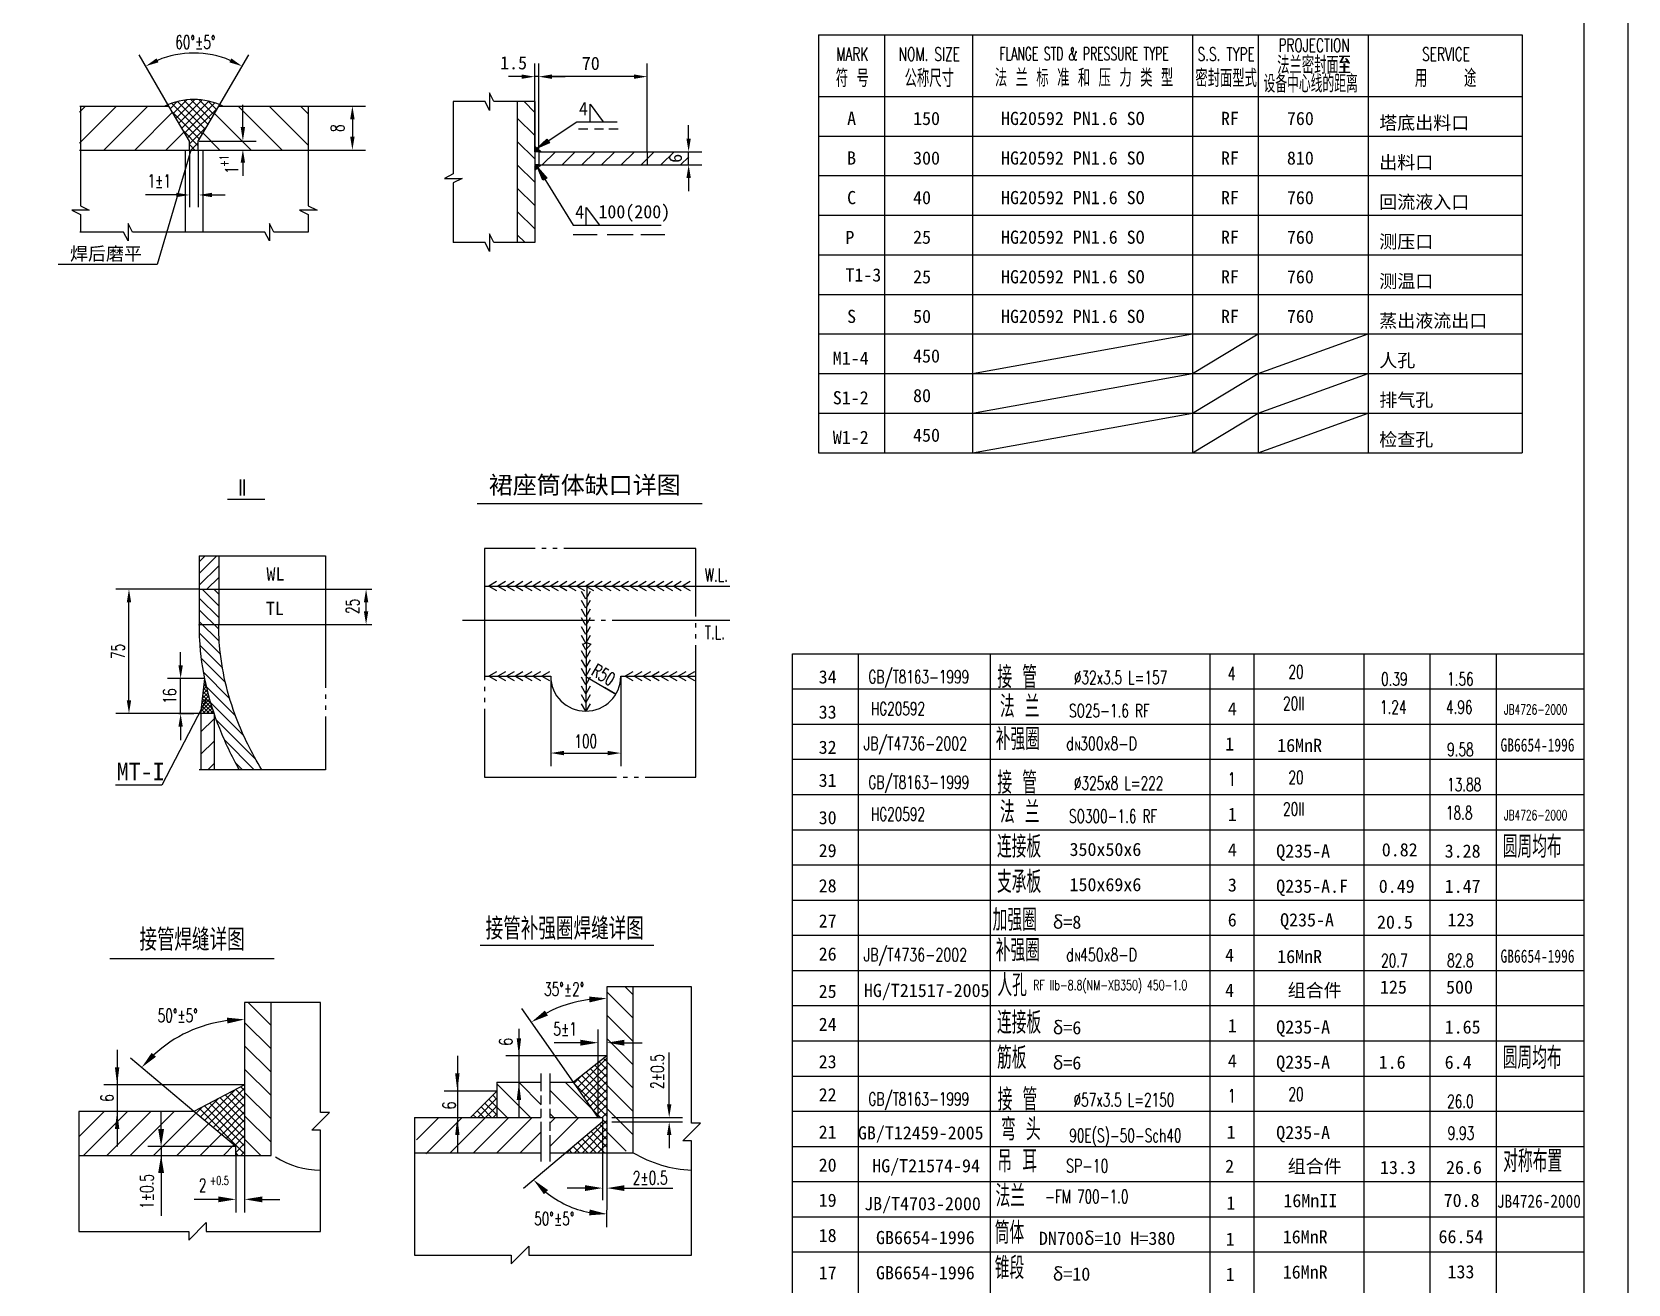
# Model space of a CAD drawing. Header units: inches. Extents: x 8 to 602, y 2 to 843.
# Drawn here: x 239.6 to 602.5, y 227.6 to 512.2 of the extents above; entities that cross this region are included whole.
import ezdxf
from ezdxf.enums import TextEntityAlignment as Align

# ---------------------------------------------------------------- set-up
doc = ezdxf.new("R2010")
doc.units = ezdxf.units.IN
doc.header["$MEASUREMENT"] = 0
doc.linetypes.add('CENTER', pattern=[34, 30, -1.5, 1, -1.5])
doc.linetypes.add('PHANTOM', pattern=[36.5, 30, -1.5, 1, -1.5, 1, -1.5])
for name, color, linetype in [('1', 7, 'Continuous'), ('2', 1, 'CENTER'), ('3', 6, 'Continuous'), ('5', 2, 'PHANTOM'), ('6', 6, 'Continuous')]:
    doc.layers.add(name, color=color, linetype=linetype)
doc.styles.add('HZ2', font='complex', dxfattribs={"width": 0.67, "height": 2})
doc.styles.add('HZ3', font='complex.shx', dxfattribs={"width": 0.67, "height": 3, "bigfont": 'hztxt.shx'})
doc.styles.add('HZ4', font='complex', dxfattribs={"width": 0.67, "height": 4, "bigfont": 'hztxt'})
doc.styles.add('HZ5', font='complex', dxfattribs={"width": 0.67, "height": 5, "bigfont": 'hztxt'})
doc.styles.add('ST3', font='SimSun.ttf', dxfattribs={"height": 3})
doc.styles.add('ST4', font='SimSun.ttf', dxfattribs={"height": 4})
doc.styles.add('SZ2', font='complex', dxfattribs={"width": 0.67, "height": 2})
doc.styles.add('SZ3', font='complex', dxfattribs={"width": 0.67, "height": 3, "bigfont": 'hztxt'})

msp = doc.modelspace()

# ---------------------------------------------------------------- hatches: boundary and pattern name
at = {"layer": '3'}
h = msp.add_hatch(dxfattribs=at)
h.set_pattern_fill('ANSI31', color=256, scale=40, angle=90, style=0)
h.set_pattern_definition([(135, (198.3793, 279.374), (-3.53553, -3.53553), [])])
h.paths.add_polyline_path([(302.379, 495.374), (282.055, 495.374), (277.379, 487.374), (277.379, 485.374), (302.379, 485.374)])
h = msp.add_hatch(dxfattribs=at)
h.set_pattern_fill('ANSI31', color=256, scale=30, angle=90, style=0)
h.set_pattern_definition([(135, (-2059.7355, -1441.1516), (-2.6516504, -2.6516504), [])])
h.paths.add_polyline_path([(349.886, 464.322), (353.886, 464.322), (353.886, 496.374), (349.886, 496.374)])
h = msp.add_hatch(dxfattribs=at)
h.set_pattern_fill('ANSI37', color=256, scale=0.1, style=0)
h.set_pattern_definition([(45, (-271.50597, -185.53535), (-0.2245064, 0.2245064), []), (135, (-271.50597, -185.53535), (-0.2245064, -0.2245064), [])])
h.paths.add_polyline_path([(353.77, 486.342), (353.886, 484.986), (354.786, 484.986), (354.786, 485.484)])
h.paths.add_polyline_path([(355.377, 484.986), (354.786, 485.484), (354.786, 484.986)])
h = msp.add_hatch(dxfattribs=at)
h.set_pattern_fill('ANSI31', color=256, style=0)
h.set_pattern_definition([(45, (-271.506, -185.5353), (-2.245064, 2.245064), [])])
h.paths.add_polyline_path([(354.786, 484.986), (354.786, 481.986), (388.886, 481.986), (388.886, 484.986)])
h = msp.add_hatch(dxfattribs=at)
h.set_pattern_fill('ANSI37', color=256, scale=0.1, style=0)
h.set_pattern_definition([(315, (-271.50597, 1152.5065), (-0.2245064, -0.2245064), []), (225, (-271.50597, 1152.5065), (-0.2245064, 0.2245064), [])])
h.paths.add_polyline_path([(353.77, 480.629), (353.886, 481.986), (354.786, 481.986), (354.786, 481.487)])
h.paths.add_polyline_path([(355.377, 481.986), (354.786, 481.487), (354.786, 481.986)])
h = msp.add_hatch(dxfattribs=at)
h.set_pattern_fill('ANSI31', color=256, scale=15, style=0)
h.set_pattern_definition([(45, (-3939.983, -2359.468), (-1.3258252, 1.3258252), [])])
h.paths.add_polyline_path([(282.015, 393.097), (277.615, 393.097), (277.615, 385.526), (282.015, 385.526)])
h = msp.add_hatch(dxfattribs=at)
h.set_pattern_fill('ANSI31', color=256, scale=15, angle=90, style=0)
h.set_pattern_definition([(135, (-3939.983, -2359.468), (-1.3258252, -1.3258252), [])])
h.paths.add_polyline_path([(277.615, 377.526), (282.015, 377.526), (282.015, 385.526), (277.615, 385.526)])
edge = h.paths.add_edge_path()
edge.add_spline(control_points=[(291.812, 344.501), (289.498, 348.309), (287.581, 352.188), (283.968, 361.618), (282.67, 367.218), (282.079, 374.402), (282.015, 375.964), (282.015, 377.526)], knot_values=[5.9881377, 5.9881377, 5.9881377, 5.9881377, 6.0939285, 6.0939285, 6.2420691, 6.2420691, 6.2831853, 6.2831853, 6.2831853, 6.2831853], degree=3, periodic=0)
edge.add_line((282.015, 377.526), (277.615, 377.526))
edge.add_spline(control_points=[(277.615, 377.526), (277.615, 376.383), (277.647, 375.24), (277.902, 370.677), (278.379, 367.263), (279.896, 360.496), (280.935, 357.142), (283.491, 350.677), (284.985, 347.563), (286.713, 344.501)], knot_values=[6.0080994, 6.0080994, 6.0080994, 6.0080994, 6.0360216, 6.0360216, 6.1196708, 6.1196708, 6.20332, 6.20332, 6.2831853, 6.2831853, 6.2831853, 6.2831853], degree=3, periodic=0)
edge.add_line((286.713, 344.501), (291.812, 344.501))
h = msp.add_hatch(dxfattribs=at)
h.set_pattern_fill('ANSI37', color=256, scale=5, style=0)
h.set_pattern_definition([(45, (113.428, 71.1854), (-0.4419417, 0.4419417), []), (135, (113.428, 71.1854), (-0.4419417, -0.4419417), [])])
edge = h.paths.add_edge_path()
edge.add_spline(control_points=[(280.994, 357.247), (280.256, 359.442), (279.636, 361.654), (279.037, 364.327), (278.942, 364.776), (278.851, 365.225)], knot_values=[6.1166064, 6.1166064, 6.1166064, 6.1166064, 6.171614, 6.171614, 6.1826841, 6.1826841, 6.1826841, 6.1826841], degree=3, periodic=0)
edge.add_line((278.851, 365.225), (277.994, 357.247))
edge.add_line((277.994, 357.247), (280.994, 357.247))
h = msp.add_hatch(dxfattribs=at)
h.set_pattern_fill('ANSI31', color=256, scale=30, angle=90, style=0)
h.set_pattern_definition([(135, (198.8684, 216.1544), (-2.65165, -2.65165), [])])
h.paths.add_polyline_path([(370.283, 257.432), (373.283, 257.432, 0.4142136), (376.283, 260.432), (376.283, 295.154), (370.283, 295.154)])
h = msp.add_hatch(dxfattribs=at)
h.set_pattern_fill('ANSI31', color=256, scale=30, angle=90, style=0)
h.set_pattern_definition([(135, (-64.3284, -543.3595), (-2.65165, -2.65165), [])])
h.paths.add_polyline_path([(293.923, 291.541), (287.923, 291.541), (287.923, 256.818), (293.923, 256.818)])
h = msp.add_hatch(dxfattribs=at)
h.set_pattern_fill('ANSI37', color=256, scale=0.4, style=0)
h.set_pattern_definition([(45, (-869.0088, 210.7405), (-0.8980256, 0.8980256), []), (135, (-869.0088, 210.7405), (-0.8980256, -0.8980256), [])])
h.paths.add_polyline_path([(287.923, 272.599), (287.78, 272.743), (276.389, 266.818), (285.923, 258.818), (285.923, 256.818), (287.923, 256.818)])

# ---------------------------------------------------------------- linework, layer by layer
at = {"color": 0}
msp.add_line((287.923, 272.599), (287.78, 272.743), dxfattribs=at)
at = {"layer": '1'}
for p, q in [((592.48, 12.012), (592.48, 833.012)), ((349.886, 496.374), (349.886, 464.322)), ((353.886, 496.374), (353.886, 464.322)), ((274.379, 485.374), (274.379, 466.697)), ((278.379, 485.374), (278.379, 466.697)), ((355.377, 484.986), (353.886, 486.244)), ((354.786, 484.986), (354.786, 481.986)), ((354.786, 484.986), (379.431, 484.986)), ((379.431, 484.986), (379.431, 481.986)), ((355.377, 481.986), (353.886, 480.727)), ((354.786, 481.986), (379.431, 481.986)), ((277.615, 393.097), (277.615, 377.526)), ((282.015, 393.097), (282.015, 377.526)), ((277.615, 385.526), (306.307, 385.526)), ((342.476, 386.254), (390.476, 386.254)), ((365.726, 386.254), (365.476, 357.801)), ((277.994, 357.247), (278.851, 365.225)), ((342.476, 365.775), (357.502, 365.775)), ((373.45, 365.775), (390.476, 365.775)), ((277.994, 357.247), (277.994, 344.629)), ((280.994, 357.247), (277.994, 357.247)), ((280.994, 357.247), (280.994, 344.629)), ((370.283, 295.154), (370.283, 257.432)), ((376.283, 257.432), (376.283, 295.154)), ((287.923, 291.541), (287.923, 256.818)), ((293.923, 256.818), (293.923, 291.541)), ((370.283, 279.432), (362.681, 273.432)), ((287.923, 272.818), (276.389, 266.818)), ((345.283, 273.432), (355.283, 273.432)), ((345.283, 273.432), (345.283, 265.432)), ((357.283, 273.432), (362.681, 273.432)), ((368.283, 265.432), (362.681, 273.432)), ((339.283, 265.432), (345.283, 271.432)), ((276.389, 266.818), (250.191, 266.818)), ((285.923, 258.818), (276.389, 266.818)), ((326.55, 265.432), (355.283, 265.432)), ((357.283, 265.432), (368.283, 265.432)), ((368.283, 265.432), (369.283, 265.432)), ((369.283, 265.432), (369.283, 264.432)), ((369.283, 264.432), (360.94, 257.432)), ((285.923, 256.818), (285.923, 258.818)), ((250.191, 256.818), (287.923, 256.818)), ((287.923, 256.818), (293.923, 256.818)), ((326.55, 257.432), (355.283, 257.432)), ((357.283, 257.432), (376.283, 257.432))]:
    msp.add_line(p, q, dxfattribs=at)
at = {"layer": '1', "color": 6}
for p, q in [((412.48, 370.857), (592.48, 370.857)), ((412.48, 362.857), (592.48, 362.857)), ((412.48, 354.857), (592.48, 354.857)), ((412.48, 346.857), (592.48, 346.857)), ((412.48, 338.857), (592.48, 338.857)), ((412.48, 330.857), (592.48, 330.857)), ((412.48, 322.857), (592.48, 322.857)), ((412.48, 314.857), (592.48, 314.857)), ((412.48, 306.857), (592.48, 306.857)), ((412.48, 298.857), (592.48, 298.857)), ((412.48, 290.857), (592.48, 290.857)), ((412.48, 282.857), (592.48, 282.857)), ((412.48, 274.857), (592.48, 274.857)), ((412.48, 266.857), (592.48, 266.857)), ((412.48, 258.857), (592.48, 258.857)), ((412.48, 250.857), (592.48, 250.857)), ((412.48, 242.857), (592.48, 242.857)), ((412.48, 234.857), (592.48, 234.857))]:
    msp.add_line(p, q, dxfattribs=at)
at = {"layer": '1'}
for points in [[(250.422, 495.374), (270.703, 495.374)], [(275.379, 485.374), (275.379, 487.374), (270.703, 495.374)], [(277.379, 485.374), (277.379, 487.374), (282.055, 495.374)], [(282.055, 495.374), (302.379, 495.374)], [(250.379, 485.374), (302.379, 485.374)]]:
    msp.add_lwpolyline(points, dxfattribs=at)
msp.add_lwpolyline([(282.957, 495.372, 0.2284344), (269.805, 495.372, 0.2284344)], format="xyb", dxfattribs=at)
for centre, radius, start, end in [((365.476, 365.775), 7.974, 180, 0), ((304.923, 271.518), 18.028, 236.30993, 270.85083), ((390.711, 281.432), 28.003, 238.98612, 267.62413)]:
    msp.add_arc(centre, radius, start, end, dxfattribs=at)
for points, knots in [([(286.713, 344.501), (284.985, 347.563), (283.491, 350.677), (280.935, 357.142), (279.896, 360.496), (278.379, 367.263), (277.902, 370.677), (277.647, 375.24), (277.615, 376.383), (277.615, 377.526)], [6.00809944, 6.00809944, 6.00809944, 6.00809944, 6.08796479, 6.08796479, 6.17161396, 6.17161396, 6.25526313, 6.25526313, 6.28318531, 6.28318531, 6.28318531, 6.28318531]), ([(291.812, 344.501), (289.498, 348.309), (287.581, 352.188), (283.968, 361.618), (282.67, 367.218), (282.079, 374.402), (282.015, 375.964), (282.015, 377.526)], [5.98813769, 5.98813769, 5.98813769, 5.98813769, 6.09392845, 6.09392845, 6.24206908, 6.24206908, 6.28318531, 6.28318531, 6.28318531, 6.28318531])]:
    msp.add_open_spline(points, degree=3, knots=knots, dxfattribs=at)
at = {"layer": '2'}
for p, q in [((277.615, 377.526), (306.307, 377.526)), ((337.476, 378.502), (398.242, 378.502))]:
    msp.add_line(p, q, dxfattribs=at)
at = {"layer": '3'}
for p, q in [((418.405, 511.556), (578.405, 511.556)), ((418.405, 511.556), (418.405, 416.556)), ((433.405, 511.556), (433.405, 416.556)), ((453.405, 511.556), (453.405, 416.556)), ((503.405, 511.556), (503.405, 416.556)), ((518.405, 511.556), (518.405, 416.556)), ((543.405, 511.556), (543.405, 416.556)), ((578.405, 511.556), (578.405, 416.556)), ((270.703, 495.374), (263.898, 507.017)), ((282.055, 495.374), (288.86, 507.017)), ((353.886, 484.986), (353.886, 505.049)), ((354.786, 484.986), (354.786, 505.049)), ((379.431, 484.986), (379.431, 505.049)), ((350.886, 502.049), (347.886, 502.049)), ((354.786, 502.049), (353.886, 502.049)), ((354.786, 502.049), (353.886, 502.049)), ((376.431, 502.049), (357.786, 502.049)), ((357.786, 502.049), (360.786, 502.049)), ((344.593, 496.374), (343.593, 498.374)), ((343.593, 498.374), (343.593, 494.374)), ((418.405, 497.556), (578.405, 497.556)), ((250.379, 486.937), (258.816, 495.374)), ((250.379, 494.008), (251.745, 495.374)), ((250.604, 495.374), (250.604, 472.687)), ((255.887, 485.374), (265.887, 495.374)), ((262.958, 485.374), (271.535, 493.951)), ((271.026, 494.823), (272.596, 496.393)), ((278.309, 488.965), (271.284, 495.99)), ((277.657, 487.849), (271.507, 493.999)), ((271.678, 493.707), (274.757, 496.787)), ((272.33, 492.591), (276.611, 496.872)), ((278.961, 490.08), (272.638, 496.404)), ((272.982, 491.475), (278.263, 496.756)), ((273.634, 490.36), (279.765, 496.491)), ((279.613, 491.196), (274.107, 496.702)), ((274.286, 489.244), (281.147, 496.105)), ((274.938, 488.128), (281.874, 495.065)), ((280.265, 492.312), (275.718, 496.859)), ((280.917, 493.427), (277.513, 496.831)), ((281.57, 494.543), (279.581, 496.532)), ((282.222, 495.659), (282.147, 495.733)), ((287.514, 490.623), (287.514, 495.623)), ((302.379, 495.374), (315.412, 495.374)), ((302.379, 495.374), (302.379, 472.687)), ((342.593, 496.374), (335.347, 496.374)), ((335.347, 496.374), (335.347, 479.93)), ((343.593, 494.374), (342.593, 496.374)), ((353.886, 496.374), (344.593, 496.374)), ((366.449, 495.769), (369.449, 491.769)), ((366.449, 491.769), (366.449, 495.769)), ((275.379, 486.802), (279.388, 490.81)), ((312.412, 492.374), (312.412, 488.374)), ((354.449, 485.769), (363.449, 491.769)), ((363.449, 491.769), (372.612, 491.769)), ((363.841, 490.222), (365.927, 490.222)), ((367.436, 490.222), (369.523, 490.222)), ((370.743, 490.222), (372.829, 490.222)), ((388.871, 487.986), (388.871, 490.986)), ((270.029, 485.374), (274.143, 489.488)), ((277.379, 486.359), (273.993, 489.745)), ((276.597, 485.374), (275.379, 486.591)), ((275.719, 485.374), (277.379, 487.034)), ((277.577, 487.389), (290.514, 487.389)), ((354.449, 485.769), (356.667, 487.85)), ((354.449, 485.769), (356.778, 487.683)), ((354.449, 485.769), (356.889, 487.517)), ((357, 487.35), (354.449, 485.769)), ((357.111, 487.184), (354.449, 485.769)), ((357.222, 487.018), (354.449, 485.769)), ((356.667, 487.85), (357.222, 487.018)), ((356.778, 487.683), (357.111, 487.184)), ((356.889, 487.517), (357, 487.35)), ((418.405, 488.556), (578.405, 488.556)), ((275.719, 485.374), (268.001, 459.31)), ((275.379, 485.374), (275.379, 472.374)), ((277.379, 485.374), (277.379, 472.374)), ((277.379, 485.266), (277.487, 485.374)), ((277.385, 484.585), (277.379, 484.591)), ((278.373, 485.365), (278.364, 485.374)), ((302.379, 485.374), (315.412, 485.374)), ((354.786, 484.986), (353.886, 484.986)), ((379.431, 484.986), (391.871, 484.986)), ((388.871, 481.986), (388.871, 484.986)), ((287.514, 482.477), (287.514, 479.477)), ((335.347, 479.93), (333.347, 478.93)), ((354.786, 481.986), (353.886, 481.986)), ((356.091, 478.695), (354.604, 481.302)), ((354.604, 481.302), (356.262, 478.8)), ((355.921, 478.59), (354.604, 481.302)), ((354.604, 481.302), (356.432, 478.905)), ((355.751, 478.485), (354.604, 481.302)), ((354.604, 481.302), (356.602, 479.009)), ((354.604, 481.302), (362.604, 468.302)), ((379.431, 481.986), (391.871, 481.986)), ((418.405, 479.556), (578.405, 479.556)), ((333.347, 478.93), (337.347, 478.93)), ((337.347, 478.93), (335.347, 477.93)), ((335.347, 477.93), (335.347, 464.322)), ((356.602, 479.009), (355.751, 478.485)), ((356.432, 478.905), (355.921, 478.59)), ((356.262, 478.8), (356.091, 478.695)), ((388.871, 478.986), (388.871, 475.986)), ((250.604, 472.687), (252.604, 471.687)), ((272.406, 475.153), (265.406, 475.153)), ((280.477, 475.153), (283.477, 475.153)), ((302.379, 472.687), (304.379, 471.687)), ((365.604, 472.302), (368.604, 468.302)), ((365.604, 468.302), (365.604, 472.302)), ((248.604, 471.687), (250.604, 470.687)), ((252.604, 471.687), (248.604, 471.687)), ((250.604, 470.687), (250.604, 466.697)), ((262.408, 466.697), (261.408, 468.697)), ((261.408, 468.697), (261.408, 464.697)), ((294.536, 466.697), (293.536, 468.697)), ((293.536, 468.697), (293.536, 464.697)), ((300.379, 471.687), (302.379, 470.687)), ((304.379, 471.687), (300.379, 471.687)), ((302.379, 470.687), (302.379, 466.697)), ((362.604, 468.302), (382.604, 468.302)), ((418.405, 470.556), (578.405, 470.556)), ((260.408, 466.697), (250.441, 466.697)), ((261.408, 464.697), (260.408, 466.697)), ((292.536, 466.697), (262.408, 466.697)), ((293.536, 464.697), (292.536, 466.697)), ((302.379, 466.697), (294.536, 466.697)), ((343.593, 466.322), (343.593, 462.322)), ((344.593, 464.322), (343.593, 466.322)), ((362.653, 466.148), (368.055, 466.148)), ((370.385, 466.148), (376.259, 466.148)), ((377.98, 466.148), (383.449, 466.148)), ((342.593, 464.322), (335.347, 464.322)), ((343.593, 462.322), (342.593, 464.322)), ((353.886, 464.322), (344.593, 464.322)), ((418.405, 461.556), (578.405, 461.556)), ((268.001, 459.31), (245.49, 459.31)), ((418.405, 452.556), (578.405, 452.556)), ((418.405, 443.556), (578.405, 443.556)), ((453.405, 434.556), (503.405, 443.556)), ((503.405, 434.556), (518.405, 443.556)), ((518.405, 434.556), (543.405, 443.556)), ((418.405, 434.556), (578.405, 434.556)), ((453.405, 425.556), (503.405, 434.556)), ((503.405, 425.556), (518.405, 434.556)), ((518.405, 425.556), (543.405, 434.556)), ((418.405, 425.556), (578.405, 425.556)), ((453.405, 416.556), (503.405, 425.556)), ((503.405, 416.556), (518.405, 425.556)), ((518.405, 416.556), (543.405, 425.556)), ((418.405, 416.556), (578.405, 416.556)), ((283.995, 406.026), (292.509, 406.026)), ((340.792, 405.001), (391.92, 405.001)), ((277.615, 385.526), (258.617, 385.526)), ((306.307, 385.526), (316.811, 385.526)), ((345.208, 387.254), (343.476, 386.254)), ((343.476, 386.254), (345.208, 385.254)), ((347.208, 387.254), (345.476, 386.254)), ((345.476, 386.254), (347.208, 385.254)), ((349.208, 387.254), (347.476, 386.254)), ((347.476, 386.254), (349.208, 385.254)), ((351.208, 387.254), (349.476, 386.254)), ((349.476, 386.254), (351.208, 385.254)), ((353.208, 387.254), (351.476, 386.254)), ((351.476, 386.254), (353.208, 385.254)), ((355.208, 387.254), (353.476, 386.254)), ((353.476, 386.254), (355.208, 385.254)), ((357.208, 387.254), (355.476, 386.254)), ((355.476, 386.254), (357.208, 385.254)), ((359.208, 387.254), (357.476, 386.254)), ((357.476, 386.254), (359.208, 385.254)), ((361.208, 387.254), (359.476, 386.254)), ((359.476, 386.254), (361.208, 385.254)), ((363.208, 387.254), (361.476, 386.254)), ((361.476, 386.254), (363.208, 385.254)), ((365.208, 387.254), (363.476, 386.254)), ((363.476, 386.254), (365.208, 385.254)), ((365.476, 383.254), (364.476, 384.986)), ((367.208, 387.254), (365.476, 386.254)), ((365.476, 386.254), (367.208, 385.254)), ((366.476, 384.986), (365.476, 383.254)), ((369.208, 387.254), (367.476, 386.254)), ((367.476, 386.254), (369.208, 385.254)), ((371.208, 387.254), (369.476, 386.254)), ((369.476, 386.254), (371.208, 385.254)), ((373.208, 387.254), (371.476, 386.254)), ((371.476, 386.254), (373.208, 385.254)), ((375.208, 387.254), (373.476, 386.254)), ((373.476, 386.254), (375.208, 385.254)), ((377.208, 387.254), (375.476, 386.254)), ((375.476, 386.254), (377.208, 385.254)), ((379.208, 387.254), (377.476, 386.254)), ((377.476, 386.254), (379.208, 385.254)), ((381.208, 387.254), (379.476, 386.254)), ((379.476, 386.254), (381.208, 385.254)), ((383.208, 387.254), (381.476, 386.254)), ((381.476, 386.254), (383.208, 385.254)), ((385.208, 387.254), (383.476, 386.254)), ((383.476, 386.254), (385.208, 385.254)), ((387.208, 387.254), (385.476, 386.254)), ((385.476, 386.254), (387.208, 385.254)), ((389.208, 387.254), (387.476, 386.254)), ((387.476, 386.254), (389.208, 385.254)), ((390.476, 386.254), (398.274, 386.254)), ((261.617, 360.247), (261.617, 382.526)), ((315.533, 380.526), (315.533, 382.526)), ((365.476, 381.254), (364.476, 382.986)), ((366.476, 382.986), (365.476, 381.254)), ((306.307, 377.526), (316.811, 377.526)), ((365.476, 379.254), (364.476, 380.986)), ((365.476, 377.254), (364.476, 378.986)), ((366.476, 380.986), (365.476, 379.254)), ((366.476, 378.986), (365.476, 377.254)), ((365.476, 375.254), (364.476, 376.986)), ((365.476, 373.254), (364.476, 374.986)), ((366.476, 376.986), (365.476, 375.254)), ((366.476, 374.986), (365.476, 373.254)), ((273.362, 368.225), (273.362, 371.225)), ((365.476, 369.775), (364.476, 371.507)), ((365.726, 373.342), (364.726, 372.986)), ((365.476, 371.775), (364.726, 373.074)), ((366.726, 373.074), (365.476, 371.775)), ((366.476, 371.507), (365.476, 369.775)), ((366.726, 372.986), (365.726, 373.342)), ((412.48, 82.857), (412.48, 370.857)), ((572.48, 370.857), (572.48, 82.857)), ((345.208, 366.775), (343.476, 365.775)), ((347.208, 366.775), (345.476, 365.775)), ((349.208, 366.775), (347.476, 365.775)), ((351.208, 366.775), (349.476, 365.775)), ((353.208, 366.775), (351.476, 365.775)), ((355.208, 366.775), (353.476, 365.775)), ((357.208, 366.775), (355.476, 365.775)), ((365.476, 367.775), (364.476, 369.507)), ((365.476, 365.775), (364.476, 367.507)), ((366.476, 369.507), (365.476, 367.775)), ((366.476, 367.507), (365.476, 365.775)), ((376.208, 366.775), (374.476, 365.775)), ((378.208, 366.775), (376.476, 365.775)), ((380.208, 366.775), (378.476, 365.775)), ((382.208, 366.775), (380.476, 365.775)), ((384.208, 366.775), (382.476, 365.775)), ((386.208, 366.775), (384.476, 365.775)), ((388.208, 366.775), (386.476, 365.775)), ((390.208, 366.775), (388.476, 365.775)), ((278.851, 365.225), (270.362, 365.225)), ((273.362, 357.247), (273.362, 365.225)), ((343.476, 365.775), (345.208, 364.775)), ((345.476, 365.775), (347.208, 364.775)), ((347.476, 365.775), (349.208, 364.775)), ((349.476, 365.775), (351.208, 364.775)), ((351.476, 365.775), (353.208, 364.775)), ((353.476, 365.775), (355.208, 364.775)), ((355.476, 365.775), (357.208, 364.775)), ((365.476, 363.775), (364.476, 365.507)), ((365.476, 361.775), (364.476, 363.507)), ((366.476, 365.507), (365.476, 363.775)), ((366.476, 363.507), (365.476, 361.775)), ((372.295, 361.642), (369.716, 363.174)), ((374.476, 365.775), (376.208, 364.775)), ((376.476, 365.775), (378.208, 364.775)), ((378.476, 365.775), (380.208, 364.775)), ((380.476, 365.775), (382.208, 364.775)), ((382.476, 365.775), (384.208, 364.775)), ((384.476, 365.775), (386.208, 364.775)), ((386.476, 365.775), (388.208, 364.775)), ((388.476, 365.775), (390.208, 364.775)), ((279.227, 360.539), (269.082, 341.015)), ((365.476, 359.775), (364.476, 361.507)), ((365.476, 357.775), (364.476, 359.507)), ((366.476, 361.507), (365.476, 359.775)), ((366.476, 359.507), (365.476, 357.775)), ((277.994, 357.247), (258.617, 357.247)), ((272.943, 357.247), (276.362, 357.247)), ((277.994, 353.084), (280.994, 356.084)), ((273.362, 354.247), (273.362, 351.247)), ((277.994, 347.993), (280.994, 350.993)), ((279.721, 344.629), (280.994, 345.902)), ((269.082, 341.015), (258.58, 341.015)), ((257.271, 301.562), (294.613, 301.562)), ((341.44, 304.58), (380.937, 304.58)), ((389.55, 295.154), (370.283, 295.154)), ((389.55, 264.154), (389.55, 295.154)), ((305.191, 291.541), (287.923, 291.541)), ((305.191, 266.541), (305.191, 291.541)), ((362.681, 273.432), (350.944, 290.194)), ((350.283, 285.551), (350.283, 265.432)), ((368.283, 265.494), (368.283, 285.432)), ((258.923, 280.818), (258.923, 258.818)), ((360.283, 282.432), (358.283, 282.432)), ((364.283, 282.432), (360.283, 282.432)), ((374.283, 282.432), (378.283, 282.432)), ((384.455, 271.432), (384.455, 280.232)), ((276.389, 266.818), (261.992, 278.899)), ((336.283, 279.432), (336.283, 257.432)), ((370.283, 279.432), (347.283, 279.432)), ((287.923, 272.818), (255.923, 272.818)), ((345.283, 271.432), (333.283, 271.432)), ((384.455, 268.432), (384.455, 271.432)), ((250.191, 266.818), (250.191, 239.541)), ((268.923, 262.818), (268.923, 266.818)), ((303.191, 262.541), (307.191, 266.541)), ((307.191, 266.541), (305.191, 266.541)), ((326.55, 265.432), (326.55, 234.154)), ((371.416, 265.432), (387.455, 265.432)), ((305.191, 262.541), (303.191, 262.541)), ((305.191, 239.541), (305.191, 262.541)), ((369.283, 264.432), (369.283, 246.663)), ((371.416, 264.432), (387.455, 264.432)), ((384.455, 261.432), (384.455, 258.432)), ((387.55, 260.154), (391.55, 264.154)), ((391.55, 264.154), (389.55, 264.154)), ((285.861, 258.818), (265.923, 258.818)), ((268.923, 258.818), (268.923, 243.109)), ((389.55, 260.154), (387.55, 260.154)), ((389.55, 234.154), (389.55, 260.154)), ((285.923, 256.818), (285.923, 243.818)), ((287.923, 256.818), (287.923, 243.818)), ((351.296, 249.339), (360.893, 257.391)), ((370.283, 257.432), (370.283, 244.432)), ((281.923, 246.818), (276.445, 246.818)), ((291.923, 246.818), (295.923, 246.818)), ((365.283, 249.376), (361.283, 249.376)), ((374.283, 249.376), (385.283, 249.376)), ((370.283, 240.486), (370.283, 244.369)), ((250.191, 239.541), (275.191, 239.541)), ((275.191, 237.541), (279.191, 241.541)), ((275.191, 239.541), (275.191, 237.541)), ((279.191, 241.541), (279.191, 239.541)), ((279.191, 239.541), (305.191, 239.541)), ((348.55, 232.154), (352.55, 236.154)), ((352.55, 236.154), (352.55, 234.154)), ((326.55, 234.154), (348.55, 234.154)), ((348.55, 234.154), (348.55, 232.154)), ((352.55, 234.154), (389.55, 234.154))]:
    msp.add_line(p, q, dxfattribs=at)
at = {"layer": '3', "color": 6}
for p, q in [((427.48, 82.857), (427.48, 370.857)), ((457.48, 82.857), (457.48, 370.857)), ((507.48, 82.857), (507.48, 370.857)), ((517.48, 82.857), (517.48, 370.857)), ((542.48, 82.857), (542.48, 370.857)), ((557.489, 89.857), (557.489, 370.857)), ((363.561, 272.175), (370.283, 278.896)), ((364.289, 271.135), (370.283, 277.128)), ((370.283, 272.82), (366.588, 276.515)), ((370.283, 274.588), (367.576, 277.295)), ((370.283, 276.355), (368.563, 278.075)), ((370.283, 278.123), (369.551, 278.854)), ((352.922, 265.432), (345.283, 273.071)), ((355.362, 268.296), (350.226, 273.432)), ((366.999, 267.265), (360.832, 273.432)), ((362.833, 273.214), (364.434, 274.815)), ((370.283, 265.749), (362.87, 273.161)), ((370.283, 267.517), (363.624, 274.176)), ((370.283, 269.284), (364.612, 274.955)), ((365.017, 270.095), (370.283, 275.361)), ((370.283, 271.052), (365.6, 275.735)), ((365.745, 269.055), (370.283, 273.593)), ((340.908, 265.432), (345.283, 269.806)), ((345.283, 266), (342.567, 268.716)), ((345.283, 267.792), (343.458, 269.616)), ((345.283, 269.538), (344.336, 270.485)), ((363.529, 265.432), (357.283, 271.678)), ((366.473, 268.016), (370.283, 271.825)), ((367.201, 266.976), (370.283, 270.057)), ((250.272, 261.076), (256.014, 266.818)), ((251.195, 256.696), (261.317, 266.818)), ((256.62, 256.818), (266.62, 266.818)), ((261.923, 256.818), (271.923, 266.818)), ((267.227, 256.818), (276.845, 266.436)), ((326.966, 260.329), (332.069, 265.432)), ((329.142, 257.201), (337.373, 265.432)), ((334.676, 257.432), (342.676, 265.432)), ((340.548, 265.432), (339.915, 266.064)), ((339.979, 257.432), (347.979, 265.432)), ((342.316, 265.432), (340.799, 266.948)), ((344.083, 265.432), (341.683, 267.832)), ((342.676, 265.432), (345.283, 268.038)), ((344.444, 265.432), (345.283, 266.27)), ((347.619, 265.432), (345.283, 267.768)), ((345.283, 257.432), (353.283, 265.432)), ((357.283, 258.825), (363.889, 265.432)), ((357.283, 264.128), (358.586, 265.432)), ((358.226, 265.432), (357.309, 266.348)), ((368.832, 265.432), (366.999, 267.265)), ((367.929, 265.936), (370.283, 268.289)), ((369.193, 265.432), (370.283, 266.522)), ((370.283, 263.981), (369.283, 264.981)), ((272.53, 256.818), (279.728, 264.016)), ((277.833, 256.818), (282.612, 261.596)), ((350.586, 257.432), (355.283, 262.128)), ((362.938, 257.432), (370.283, 264.776)), ((364.706, 257.432), (370.283, 263.008)), ((369.75, 257.432), (365.731, 261.451)), ((370.283, 258.678), (366.698, 262.263)), ((370.283, 260.446), (367.659, 263.069)), ((370.283, 262.213), (368.62, 263.876)), ((283.137, 256.818), (285.496, 259.177)), ((361.193, 257.432), (362.508, 258.747)), ((362.308, 257.432), (361.684, 258.056)), ((364.063, 257.432), (362.644, 258.851)), ((365.962, 257.432), (363.672, 259.722)), ((367.85, 257.432), (364.761, 260.52)), ((366.474, 257.432), (370.283, 261.24)), ((368.242, 257.432), (370.283, 259.472))]:
    msp.add_line(p, q, dxfattribs=at)
at = {"layer": '3'}
msp.add_lwpolyline([(8.48, 2.012), (602.48, 2.012), (602.48, 843.012), (8.48, 843.012)], close=True, dxfattribs=at)
for points in [[(350.283, 279.432, 0, 1, 0), (350.283, 283.432, 1, 1, 0)], [(258.923, 272.818, 0, 1, 0), (258.923, 276.818, 1, 1, 0)], [(336.283, 271.432, 0, 1, 0), (336.283, 275.432, 1, 1, 0)], [(350.283, 273.432, 0, 1, 0), (350.283, 269.432, 1, 1, 0)], [(258.923, 266.818, 0, 1, 0), (258.923, 262.818, 1, 1, 0)], [(336.283, 265.432, 0, 1, 0), (336.283, 261.432, 1, 1, 0)]]:
    msp.add_lwpolyline(points, format="xyseb", dxfattribs=at)
for centre, radius, start, end in [((276.379, 485.663), 21.734, 67.60988, 112.39012), ((370.283, 262.575), 29.945, 97.65924, 117.34076), ((287.923, 257.14), 30.579, 97.50011, 132.49989), ((370.283, 265.271), 21.785, 230.53502, 259.46498)]:
    msp.add_arc(centre, radius, start, end, dxfattribs=at)
for points in [[(268.322, 505.31), (267.879, 506.206), (265.412, 504.427)], [(284.88, 506.206), (284.436, 505.31), (287.346, 504.427)], [(350.886, 502.549), (350.886, 501.549), (353.886, 502.049)], [(357.786, 502.549), (357.786, 501.549), (354.786, 502.049)], [(357.786, 502.549), (357.786, 501.549), (354.786, 502.049)], [(376.431, 502.549), (376.431, 501.549), (379.431, 502.049)], [(311.912, 492.374), (312.912, 492.374), (312.412, 495.374)], [(288.014, 490.623), (287.014, 490.623), (287.514, 487.389)], [(311.912, 488.374), (312.912, 488.374), (312.412, 485.374)], [(388.371, 487.986), (389.371, 487.986), (388.871, 484.986)], [(288.014, 482.477), (287.014, 482.477), (287.514, 485.477)], [(388.371, 478.986), (389.371, 478.986), (388.871, 481.986)], [(272.406, 474.653), (272.406, 475.653), (275.406, 475.153)], [(280.477, 474.653), (280.477, 475.653), (277.477, 475.153)], [(261.117, 382.526), (262.117, 382.526), (261.617, 385.526)], [(315.033, 382.526), (316.033, 382.526), (315.533, 385.526)], [(315.033, 380.526), (316.033, 380.526), (315.533, 377.526)], [(272.862, 368.225), (273.862, 368.225), (273.362, 365.225)], [(261.117, 360.247), (262.117, 360.247), (261.617, 357.247)], [(272.862, 354.247), (273.862, 354.247), (273.362, 357.247)], [(366.336, 291.588), (366.247, 292.918), (370.283, 292.52)], [(283.976, 286.792), (283.888, 288.122), (287.923, 287.719)], [(356.875, 288.604), (356.185, 289.745), (353.107, 287.105)], [(364.283, 281.765), (364.283, 283.098), (368.283, 282.432)], [(374.283, 281.765), (374.283, 283.098), (370.283, 282.432)], [(267.746, 279.224), (266.783, 280.146), (264.498, 276.795)], [(383.955, 268.432), (384.955, 268.432), (384.455, 265.432)], [(269.59, 262.818), (268.257, 262.818), (268.923, 258.818)], [(383.955, 261.432), (384.955, 261.432), (384.455, 264.432)], [(269.59, 252.818), (268.257, 252.818), (268.923, 256.818)], [(356.905, 248.926), (355.967, 247.979), (353.594, 251.267)], [(281.923, 246.151), (281.923, 247.484), (285.923, 246.818)], [(291.923, 246.151), (291.923, 247.484), (287.923, 246.818)], [(365.283, 248.709), (365.283, 250.043), (369.283, 249.376)], [(374.283, 248.709), (374.283, 250.043), (370.283, 249.376)], [(366.361, 244.517), (366.238, 243.189), (370.283, 243.486)]]:
    msp.add_solid(points, dxfattribs=at)
at = {"layer": '5'}
for p, q in [((277.615, 393.097), (306.307, 393.097)), ((306.307, 393.097), (306.307, 344.501)), ((390.476, 394.82), (342.476, 394.82)), ((342.476, 394.82), (342.476, 342.807)), ((390.476, 342.807), (390.476, 394.82)), ((306.307, 344.501), (277.615, 344.501)), ((342.476, 342.807), (390.476, 342.807)), ((355.283, 275.432), (355.283, 271.432)), ((357.283, 275.432), (357.283, 268.432)), ((355.283, 270.432), (355.283, 268.432)), ((355.283, 267.432), (355.283, 265.432)), ((357.283, 267.432), (357.283, 265.432)), ((355.283, 264.432), (355.283, 255.432)), ((357.283, 264.432), (357.283, 262.432)), ((357.283, 261.432), (357.283, 255.432))]:
    msp.add_line(p, q, dxfattribs=at)
at = {"layer": '6'}
for p, q in [((357.502, 365.775), (357.502, 345.275)), ((365.476, 365.698), (372.318, 361.629)), ((373.45, 365.775), (373.45, 345.275)), ((360.502, 348.275), (370.45, 348.275))]:
    msp.add_line(p, q, dxfattribs=at)
for points in [[(360.502, 348.775), (360.502, 347.775), (357.502, 348.275)], [(370.45, 348.775), (370.45, 347.775), (373.45, 348.275)]]:
    msp.add_solid(points, dxfattribs=at)

# ---------------------------------------------------------------- texts
at = {"layer": '3'}
for s, height, style, width, p in [('60%%D%%p5%%d', 3, 'SZ3', 0.67, (272.142, 508.374)), ('1%%p1', 3, 'HZ3', 0.67, (265.832, 476.84)), ('II', 3.6, 'SZ3', 0.67, (286.579, 406.847)), ('GB/T8163-1999', 3, 'SZ3', 0.67, (429.751, 364.132)), ('接 管', 5, 'HZ5', 0.67, (459.063, 363.03)), ('%%C32x3.5 L=157', 3, 'SZ3', 0.67, (476.482, 363.952)), ('20', 3, 'SZ3', 0.67, (525.264, 365.253)), ('0.39', 3, 'SZ3', 0.67, (546.327, 363.608)), ('1.56', 3, 'SZ3', 0.67, (561.336, 363.608)), ('HG20592', 3, 'SZ3', 0.67, (430.311, 356.873)), ('法 兰', 5, 'HZ5', 0.67, (459.663, 356.337)), ('SO25-1.6 RF ', 3, 'SZ3', 0.67, (475.359, 356.412)), ('20II', 3, 'SZ3', 0.67, (524.025, 358.055)), ('1.24', 3, 'SZ3', 0.67, (546.062, 357.21)), ('4.96', 3, 'SZ3', 0.67, (561.071, 357.21)), ('JB4726-2000', 2.25, 'SZ3', 0.67, (574.268, 357.059)), ('N', 2, 'SZ2', 0.67, (476.701, 348.933)), ('9.58', 3, 'SZ3', 0.67, (561.336, 347.608)), ('GB6654-1996', 3, 'ST3', 0.75, (573.476, 348.613)), ('GB/T8163-1999', 3, 'SZ3', 0.67, (429.751, 340.132)), ('接 管', 5, 'HZ5', 0.67, (459.063, 339.03)), ('%%C325x8 L=222', 3, 'SZ3', 0.67, (476.482, 339.952)), ('20', 3, 'SZ3', 0.67, (525.264, 341.253)), ('13.88', 3, 'SZ3', 0.67, (561.336, 339.608)), ('法 兰', 5, 'HZ5', 0.67, (459.663, 332.337)), ('HG20592', 3, 'SZ3', 0.67, (430.311, 332.873)), ('SO300-1.6 RF ', 3, 'SZ3', 0.67, (475.359, 332.412)), ('20II', 3, 'SZ3', 0.67, (524.025, 334.055)), ('18.8', 3, 'SZ3', 0.67, (561.071, 333.21)), ('JB4726-2000', 2.25, 'SZ3', 0.67, (574.268, 333.059)), ('连接板', 5, 'HZ5', 0.67, (458.98, 324.49)), ('圆周均布', 5, 'HZ5', 0.67, (573.98, 324.49)), ('支承板', 5, 'HZ5', 0.67, (458.98, 316.49)), ('加强圈  ', 5, 'HZ5', 0.67, (457.994, 307.857)), ('N', 2, 'SZ2', 0.67, (476.701, 300.933)), ('20.7', 3, 'SZ3', 0.67, (546.327, 299.608)), ('82.8', 3, 'SZ3', 0.67, (561.336, 299.608)), ('GB6654-1996', 3, 'ST3', 0.75, (573.476, 300.613)), ('人孔', 5, 'HZ5', 0.67, (459.082, 292.991)), ('35%%d%%P2%%d', 3, 'HZ3', 0.67, (356.013, 293.11)), ('50%%d%%p5%%d', 3, 'HZ3', 0.67, (268.14, 287.098)), ('5%%P1', 3, 'HZ3', 0.67, (358.107, 284.062)), ('连接板', 5, 'HZ5', 0.67, (458.98, 284.49)), ('筋板', 5, 'HZ5', 0.67, (458.98, 276.49)), ('圆周均布', 5, 'HZ5', 0.67, (573.98, 276.49)), ('接 管', 5, 'HZ5', 0.67, (459.139, 267.03)), ('20', 3, 'SZ3', 0.67, (525.264, 269.253)), ('GB/T8163-1999', 3, 'SZ3', 0.67, (429.751, 268.132)), ('%%C57x3.5 L=2150', 3, 'SZ3', 0.67, (476.392, 267.964)), ('26.0', 3, 'SZ3', 0.67, (561.336, 267.608)), ('弯 头', 5, 'HZ5', 0.67, (459.918, 260.213)), ('90E(S)-50-Sch40', 3, 'SZ3', 0.67, (475.429, 259.857)), ('9.93', 3, 'SZ3', 0.67, (561.462, 260.366)), ('吊 耳', 5, 'HZ5', 0.67, (459.082, 252.991)), ('对称布置', 5, 'HZ5', 0.67, (574.082, 252.991)), ('2', 3, 'HZ3', 0.67, (277.514, 248.518)), ('+0.5', 2, 'SZ2', 0.67, (279.978, 250.093)), ('2%%P0.5', 3, 'HZ3', 0.67, (376.177, 250.22)), ('法兰', 5, 'HZ5', 0.67, (458.661, 245.093)), ('50%%d%%P5%%d', 3, 'HZ3', 0.67, (353.75, 240.93)), ('筒体', 5, 'HZ5', 0.67, (458.48, 236.708)), ('锥段', 5, 'HZ5', 0.67, (458.48, 228.708))]:
    msp.add_text(s, height=height, dxfattribs=dict(at, style=style, width=width)).set_placement(p)
for s, height, style, width, p in [('MARK', 3, 'HZ3', 0.67, (426.09, 505.678)), ('NOM. SIZE', 3, 'HZ3', 0.67, (443.59, 505.678)), ('FLANGE STD & PRESSURE TYPE', 3, 'HZ3', 0.6, (478.781, 505.768)), ('PROJECTION', 3, 'HZ3', 0.67, (531.09, 507.678)), ('SERVICE', 3, 'HZ3', 0.67, (561.09, 505.678)), ('法兰密封面至', 4, 'HZ4', 0.7, (531.09, 502.678)), ('符 号', 4, 'HZ4', 0.7, (426.09, 499.678)), ('公称尺寸', 4, 'HZ4', 0.7, (443.59, 499.678)), ('法 兰 标 准 和 压 力 类 型', 4, 'HZ4', 0.7, (478.781, 499.768)), ('用    途', 4, 'HZ4', 0.7, (560.99, 499.678))]:
    msp.add_text(s, height=height, dxfattribs=dict(at, style=style, width=width)).set_placement(p, align=Align.CENTER)
for s, height, style, width, p, p2 in [('S.S. TYPE', 3, 'HZ3', 0.604319, (504.59, 505.678), (517.59, 505.678)), ('密封面型式', 4, 'HZ4', 0.710064, (504.09, 499.678), (518.09, 499.678))]:
    msp.add_text(s, height=height, dxfattribs=dict(at, style=style, width=width)).set_placement(p, p2, align=Align.FIT)
at = {"layer": '3', "style": 'ST3'}
for s, height, p in [('A', 3, (424.905, 491.056)), ('150', 3, (439.905, 491.056)), ('HG20592 PN1.6 SO', 3, (459.905, 491.056)), ('RF', 3, (509.905, 491.056)), ('760', 3, (524.905, 491.056)), ('塔底出料口', 3, (545.905, 490.056)), ('B ', 3, (424.905, 482.056)), ('300', 3, (439.905, 482.056)), ('HG20592 PN1.6 SO', 3, (459.905, 482.056)), ('RF', 3, (509.905, 482.056)), ('810', 3, (524.905, 482.056)), ('出料口', 3, (545.905, 481.056)), ('C', 3, (424.905, 473.056)), ('40', 3, (439.905, 473.056)), ('HG20592 PN1.6 SO', 3, (459.905, 473.056)), ('RF', 3, (509.905, 473.056)), ('760', 3, (524.905, 473.056)), ('回流液入口', 3, (545.905, 472.056)), ('P', 3, (424.509, 463.978)), ('25', 3, (439.905, 464.056)), ('HG20592 PN1.6 SO', 3, (459.905, 464.056)), ('RF', 3, (509.905, 464.056)), ('760', 3, (524.905, 464.056)), ('测压口', 3, (545.905, 463.056)), ('T1-3', 3, (424.509, 455.478)), ('25', 3, (439.905, 455.056)), ('HG20592 PN1.6 SO', 3, (459.905, 455.056)), ('RF', 3, (509.905, 455.056)), ('760', 3, (524.905, 455.056)), ('测温口', 3, (545.905, 454.056)), ('S', 3, (424.905, 446.056)), ('50', 3, (439.905, 446.056)), ('HG20592 PN1.6 SO', 3, (459.905, 446.056)), ('RF', 3, (509.905, 446.056)), ('760', 3, (524.905, 446.056)), ('蒸出液流出口', 3, (545.905, 445.056)), ('M1-4', 3, (421.65, 436.556)), ('450', 3, (439.905, 437.056)), ('人孔', 3, (545.905, 436.056)), ('S1-2', 3, (421.65, 427.556)), ('80', 3, (439.905, 428.056)), ('排气孔', 3, (545.905, 427.056)), ('W1-2', 3, (421.65, 418.556)), ('450', 3, (439.905, 419.056)), ('检查孔', 3, (545.905, 418.056)), ('裙座筒体缺口详图', 4, (343.426, 407.22)), ('WL', 3, (292.88, 387.507)), ('TL', 3, (292.747, 379.67)), ('4', 3, (511.48, 356.857)), ('1', 3, (510.861, 348.857)), ('1', 3, (511.48, 332.857)), ('350x50x6', 3, (475.48, 324.879)), ('4', 3, (511.48, 324.802)), ('Q235-A', 3, (522.48, 324.513)), ('0.82', 3, (546.48, 324.802)), ('3.28', 3, (560.781, 324.501)), ('150x69x6', 3, (475.48, 316.879)), ('3', 3, (511.48, 316.802)), ('Q235-A.F', 3, (522.48, 316.513)), ('0.49', 3, (545.79, 316.501)), ('1.47', 3, (560.781, 316.501)), ('4', 3, (510.861, 300.857)), ('4', 3, (510.861, 292.857)), ('组合件', 3, (525.082, 292.852)), ('125', 3, (546.073, 293.578)), ('500', 3, (561.082, 293.578)), ('1', 3, (511.48, 284.802)), ('Q235-A', 3, (522.48, 284.513)), ('1.65', 3, (560.781, 284.501)), ('4', 3, (511.48, 276.802)), ('Q235-A', 3, (522.48, 276.513)), ('1.6', 3, (545.773, 276.501)), ('6.4', 3, (560.781, 276.501)), ('GB/T12459-2005', 3, (427.363, 260.431)), ('Q235-A', 3, (522.48, 260.513)), ('2', 3, (510.861, 252.857)), ('组合件', 3, (525.082, 252.852)), ('13.3', 3, (546.073, 252.583)), ('26.6', 3, (561.082, 252.583)), ('1', 3, (511.134, 244.5)), ('1', 3, (510.99, 236.264)), ('1', 3, (510.99, 228.264))]:
    msp.add_text(s, height=height, dxfattribs=at).set_placement(p)
at = {"layer": '3', "width": 0.67}
for s, height, style, p in [('8', 3, 'HZ3', (310.517, 489.465)), ('+1', 2, 'HZ2', (284.23, 481.54)), ('1', 3, 'HZ3', (286.464, 479.988)), ('25', 3, 'SZ3', (313.977, 379.899)), ('6', 3, 'SZ3', (348.819, 281.765)), ('1%%p0.5', 3, 'HZ3', (267.19, 244.653))]:
    msp.add_text(s, height=height, rotation=90, dxfattribs=dict(at, style=style)).set_placement(p)
at = {"layer": '3'}
for s, height, style, p in [('焊后磨平', 3, 'ST3', (256.384, 460.296)), ('34', 3, 'ST3', (420.48, 364.101)), ('33', 3, 'ST3', (420.48, 356.101)), ('32', 3, 'ST3', (420.48, 348.101)), ('MT-I', 4, 'ST4', (264.266, 342.076)), ('31', 3, 'ST3', (420.48, 340.595)), ('30', 3, 'ST3', (420.48, 332.101)), ('29', 3, 'ST3', (420.48, 324.616)), ('28', 3, 'ST3', (420.48, 316.616)), ('27', 3, 'ST3', (420.48, 308.616)), ('6', 3, 'ST3', (512.48, 308.857)), ('26', 3, 'ST3', (420.48, 301.11)), ('25', 3, 'ST3', (420.48, 292.616)), ('HG/T21517-2005', 3, 'ST3', (443.011, 292.819)), ('24', 3, 'ST3', (420.48, 285.122)), ('23', 3, 'ST3', (420.48, 276.616)), ('22', 3, 'ST3', (420.48, 269.11)), ('21', 3, 'ST3', (420.48, 260.616)), ('20', 3, 'ST3', (420.48, 253.122)), ('HG/T21574-94', 3, 'ST3', (442.865, 252.958)), ('19', 3, 'ST3', (420.48, 245.122)), ('18', 3, 'ST3', (420.48, 237.122)), ('17', 3, 'ST3', (420.48, 228.616))]:
    msp.add_text(s, height=height, dxfattribs=dict(at, style=style)).set_placement(p, align=Align.CENTER)
at = {"layer": '3', "color": 6, "style": 'ST3'}
for s, p in [('16MnR', (522.698, 348.528)), ('16MnR', (522.698, 300.528)), ('JB/T4703-2000', (428.782, 244.342)), ('16MnII', (524.104, 245.036)), ('GB6654-1996', (431.48, 236.637)), ('DN700δ=10 H=380', (468.524, 236.457)), ('16MnR', (523.96, 236.799)), ('GB6654-1996', (431.48, 228.637)), ('16MnR', (523.96, 228.799))]:
    msp.add_text(s, height=3, dxfattribs=at).set_placement(p)
at = {"layer": '3', "style": 'HZ3', "width": 0.67}
msp.add_text('2%%P0.5', height=3, rotation=90, dxfattribs=at).set_placement((381.755, 275.877), align=Align.MIDDLE_CENTER)
at = {"layer": '3', "style": 'SZ3', "width": 0.67}
for p in [(258.127, 269.85), (335.941, 268.152)]:
    msp.add_text('6', height=3, rotation=90, dxfattribs=at).set_placement(p, align=Align.CENTER)
at = {"layer": '3', "color": 6, "style": 'ST3'}
msp.add_text('1', height=3, dxfattribs=at).set_placement((512.225, 260.605), align=Align.CENTER)
at = {"layer": '3', "color": 6, "style": 'ST3', "width": 0.85}
msp.add_text('JB4726-2000', height=3, dxfattribs=at).set_placement((572.659, 244.907))
at = {"layer": '3', "char_height": 3, "attachment_point": 5, "style": 'ST3'}
for s, insert in [('\\A1;1.5', (349.073, 505.182)), ('70', (366.624, 505.049)), ('4', (364.949, 494.769)), ('4', (364.104, 471.302)), ('100(200)', (376.517, 470.949))]:
    msp.add_mtext(s, dxfattribs=dict(at, insert=insert))
at = {"layer": '3', "char_height": 3, "attachment_point": 5, "rotation": 90}
for s, insert, style in [('\\A1;6', (385.871, 483.486), 'ST3'), ('75', (259.117, 371.387), 'SZ3'), ('16', (270.862, 361.236), 'SZ3')]:
    msp.add_mtext(s, dxfattribs=dict(at, insert=insert, style=style))
at = {"layer": '6', "width": 0.67}
for s, height, style, p in [('至', 4, 'HZ4', (536.529, 502.693)), ('设备中心线的距离', 4, 'HZ4', (519.591, 498.431)), ('W.L.', 3, 'SZ3', (392.567, 387.271)), ('T.L.', 3, 'SZ3', (392.567, 374.205))]:
    msp.add_text(s, height=height, dxfattribs=dict(at, style=style)).set_placement(p)
at = {"layer": '6', "style": 'SZ3', "width": 0.67}
msp.add_text('R50', height=3, rotation=328.78376, dxfattribs=at).set_placement((366.484, 366.146))
at = {"layer": '6', "color": 6}
for s, height, style, width, p in [('4', 3, 'SZ3', 0.67, (511.48, 364.857)), ('JB/T4736-2002', 3, 'SZ3', 0.7, (428.701, 348.933)), ('补强圈', 5, 'HZ5', 0.67, (458.701, 348.933)), ('d 300x8-D', 3, 'SZ3', 0.7, (474.701, 348.933)), ('1', 3, 'SZ3', 0.67, (511.48, 340.857)), ('接管', 5, 'HZ5', 0.8, (264.006, 303.337)), ('焊', 5, 'HZ5', 0.8, (271.925, 303.337)), ('缝', 5, 'HZ5', 0.8, (275.925, 303.337)), ('详', 5, 'HZ5', 0.8, (279.925, 303.337)), ('图', 5, 'HZ5', 0.8, (283.925, 303.337)), ('接', 5, 'HZ5', 0.8, (342.704, 305.867)), ('管', 5, 'HZ5', 0.8, (346.704, 305.867)), ('补', 5, 'HZ5', 0.8, (350.704, 305.867)), ('强', 5, 'HZ5', 0.8, (354.704, 305.867)), ('圈', 5, 'HZ5', 0.8, (358.704, 305.867)), ('焊', 5, 'HZ5', 0.8, (362.704, 305.867)), ('缝', 5, 'HZ5', 0.8, (366.704, 305.867)), ('详', 5, 'HZ5', 0.8, (370.704, 305.867)), ('图', 5, 'HZ5', 0.8, (374.704, 305.867)), ('补强圈', 5, 'HZ5', 0.67, (458.701, 300.933)), ('JB/T4736-2002', 3, 'SZ3', 0.7, (428.701, 300.933)), ('d 450x8-D', 3, 'SZ3', 0.7, (474.701, 300.933)), ('RF IIb-8.8(NM-XB350) 450-1.0', 2.25, 'SZ3', 0.7, (467.214, 294.411)), ('1', 3, 'SZ3', 0.67, (511.48, 268.857)), ('SP-10', 3, 'SZ3', 0.7, (474.701, 252.933)), ('-FM 700-1.0', 3, 'SZ3', 0.67, (469.933, 245.958))]:
    msp.add_text(s, height=height, dxfattribs=dict(at, style=style, width=width)).set_placement(p)
at = {"layer": '6', "style": 'SZ3', "width": 0.67}
msp.add_text('100', height=3, dxfattribs=at).set_placement((365.476, 350.975), align=Align.MIDDLE)
at = {"layer": '6', "style": 'ST3'}
for s, p in [('  δ=8', (467.567, 308.342)), ('  δ=6', (467.567, 284.342)), ('  δ=6', (467.567, 276.342)), ('  δ=10', (467.567, 228.342))]:
    msp.add_text(s, height=3, dxfattribs=at).set_placement(p)
for s, p in [('Q235-A', (529.48, 308.857)), ('20.5', (549.472, 308.357)), ('123', (564.48, 308.857)), ('70.8', (564.624, 245.093)), ('66.54', (564.48, 236.857)), ('133', (564.48, 228.857))]:
    msp.add_text(s, height=3, dxfattribs=at).set_placement(p, align=Align.CENTER)

doc.saveas('drawing.dxf')
